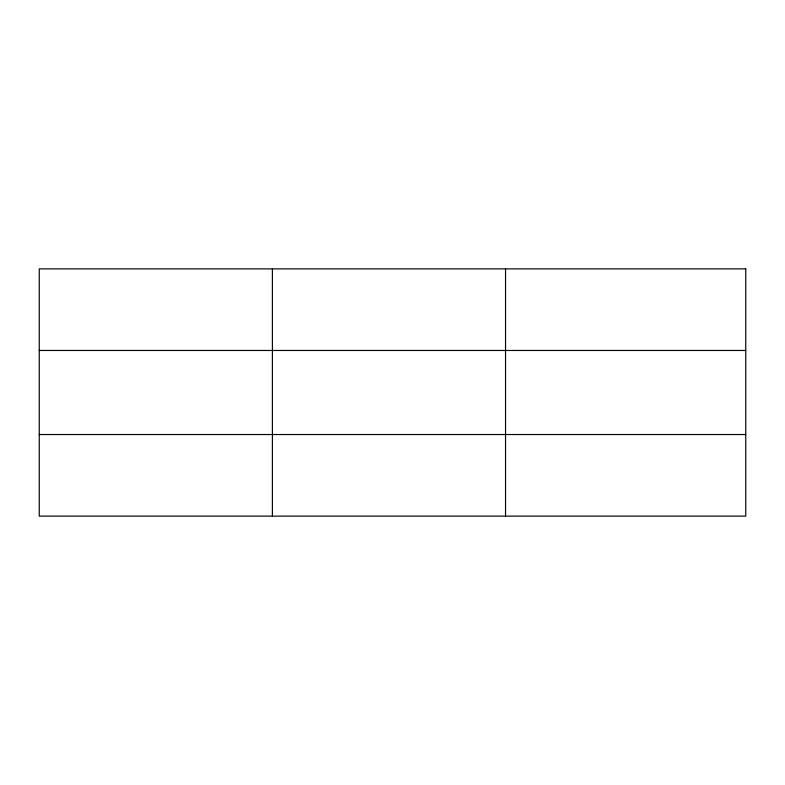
<?xml version="1.0" encoding="UTF-8"?>
<svg xmlns="http://www.w3.org/2000/svg" width="785" height="785" viewBox="0 0 785 785"><rect width="100%" height="100%" fill="white"/><g stroke="black" fill="none" stroke-linecap="round" stroke-linejoin="round"><path stroke-width="1.18" d="M272.395 268.882L272.395 516.118M505.54 268.882L505.54 516.118M39.25 350.473L745.75 350.473M39.25 434.527L745.75 434.527M745.75 268.882L745.75 516.118L39.25 516.118L39.25 268.882L745.75 268.882"/></g></svg>
